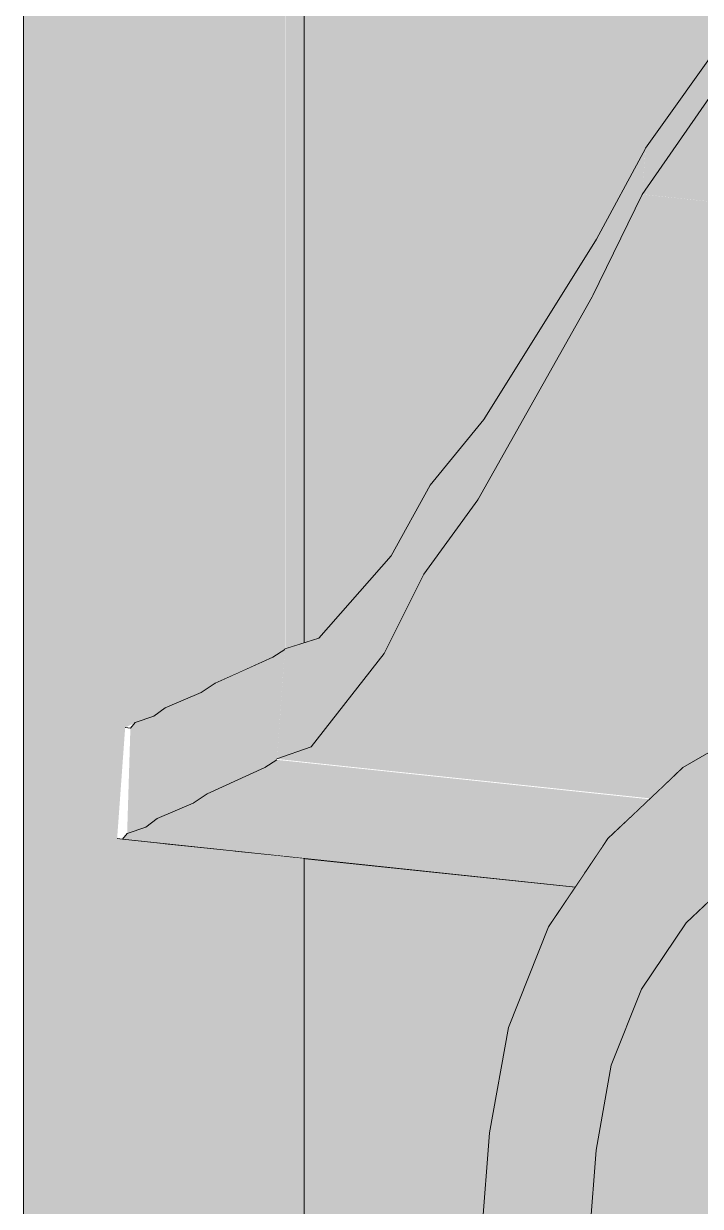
# Model space of a CAD drawing. Header units: centimetres. Extents: x -4381 to 5639, y -3920 to 4826.
# Drawn here: x 74.8069 to 74.8793, y 32.5723 to 32.6988 of the extents above; entities that cross this region are included whole.
import ezdxf
from ezdxf.xclip import XClip

# ---------------------------------------------------------------- set-up
doc = ezdxf.new("R2010")
doc.units = ezdxf.units.CM
doc.header["$MEASUREMENT"] = 0
doc.header["$XCLIPFRAME"] = 0
doc.set_wipeout_variables(frame=1)
doc.linetypes.add('Wipeout_Contour', pattern=[100, 0, -100])
for name, color, linetype in [('01- MOBILIER', 7, 'Continuous'), ('Drawing & Figure', 7, 'Continuous'), ('Structural - Bearing', 7, 'Continuous')]:
    doc.layers.add(name, color=color, linetype=linetype)
for name, color, linetype, lineweight in [('01- MOBILIER_Pen_No__101', 252, 'Continuous', 5), ('01- MOBILIER_Pen_No__18', 9, 'Continuous', 5), ('01- MOBILIER_Pen_No__2', 8, 'Continuous', 5), ('01- MOBILIER_Pen_No__7', 7, 'Continuous', 5)]:
    doc.layers.add(name, color=color, linetype=linetype, lineweight=lineweight)
for name, color, linetype, lineweight, true_color in [('01- MOBILIER_Pen_No__102', 7, 'Continuous', 5, 0xcccccc), ('01- MOBILIER_Pen_No__178', 7, 'Continuous', 5, 0xbda888), ('01- MOBILIER_Pen_No__186', 7, 'Continuous', 5, 0xe8e8e8), ('01- MOBILIER_Pen_No__62', 7, 'Continuous', 5, 0xaaaaaa), ('Structural - Bearing_Pen_No__102', 7, 'Continuous', 5, 0xcccccc)]:
    doc.layers.add(name, color=color, linetype=linetype, lineweight=lineweight, true_color=true_color)

# ---------------------------------------------------------------- blocks, each defined once
blk = doc.blocks.new('Drawing_7_7', base_point=(-363.09186, 32.20361))
at = {"color": 254, "linetype": 'Wipeout_Contour', "lineweight": 0, "ltscale": 326.750145}
blk.add_wipeout([(74.83688, 32.85611), (74.83487, 32.85611), (74.83487, 32.63193), (74.83688, 32.63255)], dxfattribs=at).dxf.layer = '01- MOBILIER'
at = {"color": 254, "linetype": 'Wipeout_Contour', "lineweight": 0, "ltscale": 326.328289}
blk.add_wipeout([(74.83487, 32.29833), (74.83688, 32.32426), (74.83688, 32.60949), (74.83487, 32.60971)], dxfattribs=at).dxf.layer = '01- MOBILIER'
at = {"layer": '01- MOBILIER_Pen_No__102', "linetype": 'Continuous', "ltscale": 10}
for points in [[(74.83688, 32.85611), (74.83487, 32.85611), (74.83487, 32.63193), (74.83688, 32.63255)], [(74.83487, 32.29833), (74.83688, 32.32426), (74.83688, 32.60949), (74.83487, 32.60971)]]:
    blk.add_hatch(color=256, dxfattribs=at).paths.add_polyline_path(points)
at = {"color": 254, "linetype": 'Wipeout_Contour', "lineweight": 0, "ltscale": 407.956771}
blk.add_wipeout([(74.82938, 32.62913), (74.83352, 32.63101), (74.83482, 32.63183), (74.83487, 32.85611), (74.82938, 32.85611)], dxfattribs=at).dxf.layer = '01- MOBILIER'
at = {"color": 254, "linetype": 'Wipeout_Contour', "lineweight": 0, "ltscale": 326.316226}
blk.add_wipeout([(74.82938, 32.2275), (74.83487, 32.29833), (74.83487, 32.60971), (74.82938, 32.61029)], dxfattribs=at).dxf.layer = '01- MOBILIER'
at = {"color": 254, "linetype": 'Wipeout_Contour', "lineweight": 0, "ltscale": 326.250096}
blk.add_wipeout([(74.83906, 32.20361), (74.86811, 32.57828), (74.86644, 32.57912), (74.83733, 32.20361)], dxfattribs=at).dxf.layer = '01- MOBILIER'
at = {"layer": '01- MOBILIER_Pen_No__102', "linetype": 'Continuous', "ltscale": 10}
blk.add_hatch(color=256, dxfattribs=at).paths.add_polyline_path([(74.83906, 32.20361), (74.86811, 32.57828), (74.86644, 32.57912), (74.83733, 32.20361)])
at = {"layer": '01- MOBILIER_Pen_No__186', "linetype": 'Continuous', "ltscale": 10}
for points in [[(74.82938, 32.62913), (74.83352, 32.63101), (74.83482, 32.63183), (74.83487, 32.85611), (74.82938, 32.85611)], [(74.82938, 32.2275), (74.83487, 32.29833), (74.83487, 32.60971), (74.82938, 32.61029)]]:
    blk.add_hatch(color=256, dxfattribs=at).paths.add_polyline_path(points)
at = {"color": 254, "linetype": 'Wipeout_Contour', "lineweight": 0, "ltscale": 489.34354}
blk.add_wipeout([(74.82938, 32.85611), (74.82188, 32.85611), (74.82188, 32.6255), (74.82587, 32.62722), (74.82737, 32.62822), (74.82938, 32.62913)], dxfattribs=at).dxf.layer = '01- MOBILIER'
at = {"color": 254, "linetype": 'Wipeout_Contour', "lineweight": 0, "ltscale": 407.238745}
blk.add_wipeout([(74.82188, 32.61108), (74.82188, 32.20361), (74.82753, 32.20361), (74.82938, 32.2275), (74.82938, 32.61029)], dxfattribs=at).dxf.layer = '01- MOBILIER'
at = {"color": 254, "linetype": 'Wipeout_Contour', "lineweight": 0, "ltscale": 326.239646}
blk.add_wipeout([(74.83733, 32.20361), (74.86644, 32.57912), (74.86241, 32.58001), (74.83324, 32.20361)], dxfattribs=at).dxf.layer = '01- MOBILIER'
at = {"layer": '01- MOBILIER_Pen_No__102', "linetype": 'Continuous', "ltscale": 10}
for points in [[(74.82938, 32.85611), (74.82188, 32.85611), (74.82188, 32.6255), (74.82587, 32.62722), (74.82737, 32.62822), (74.82938, 32.62913)], [(74.82188, 32.61108), (74.82188, 32.20361), (74.82753, 32.20361), (74.82938, 32.2275), (74.82938, 32.61029)], [(74.83733, 32.20361), (74.86644, 32.57912), (74.86241, 32.58001), (74.83324, 32.20361)]]:
    blk.add_hatch(color=256, dxfattribs=at).paths.add_polyline_path(points)
at = {"color": 254, "linetype": 'Wipeout_Contour', "lineweight": 0, "ltscale": 815.277592}
blk.add_wipeout([(74.81438, 32.20361), (74.82188, 32.20361), (74.82188, 32.61108), (74.81688, 32.61161), (74.81774, 32.62348), (74.81881, 32.62402), (74.82082, 32.62469), (74.82188, 32.6255), (74.82188, 32.85611), (74.81438, 32.85611)], dxfattribs=at).dxf.layer = '01- MOBILIER'
at = {"color": 254, "linetype": 'Wipeout_Contour', "lineweight": 0, "ltscale": 326.583116}
blk.add_wipeout([(74.86811, 32.57828), (74.86974, 32.58738), (74.86812, 32.58853), (74.86644, 32.57912)], dxfattribs=at).dxf.layer = '01- MOBILIER'
at = {"color": 254, "linetype": 'Wipeout_Contour', "lineweight": 0, "ltscale": 326.2268}
blk.add_wipeout([(74.83324, 32.20361), (74.86241, 32.58001), (74.85839, 32.58043), (74.82918, 32.20361)], dxfattribs=at).dxf.layer = '01- MOBILIER'
at = {"layer": '01- MOBILIER_Pen_No__101', "linetype": 'Continuous', "ltscale": 10}
for points in [[(74.81774, 32.62348), (74.81688, 32.61161)], [(74.81744, 32.61155), (74.8183, 32.62342)]]:
    blk.add_hatch(color=256, dxfattribs=at).paths.add_polyline_path(points)
at = {"layer": '01- MOBILIER_Pen_No__102', "linetype": 'Continuous', "ltscale": 10}
blk.add_hatch(color=256, dxfattribs=at).paths.add_polyline_path([(74.86811, 32.57828), (74.86974, 32.58738), (74.86812, 32.58853), (74.86644, 32.57912)])
at = {"layer": '01- MOBILIER_Pen_No__62', "linetype": 'Continuous', "ltscale": 10}
for points in [[(74.81438, 32.20361), (74.82188, 32.20361), (74.82188, 32.61108), (74.81688, 32.61161), (74.81774, 32.62348), (74.81881, 32.62402), (74.82082, 32.62469), (74.82188, 32.6255), (74.82188, 32.85611), (74.81438, 32.85611)], [(74.83324, 32.20361), (74.86241, 32.58001), (74.85839, 32.58043), (74.82918, 32.20361)]]:
    blk.add_hatch(color=256, dxfattribs=at).paths.add_polyline_path(points)
at = {"color": 254, "linetype": 'Wipeout_Contour', "lineweight": 0, "ltscale": 326.317444}
blk.add_wipeout([(74.81438, 32.20361), (74.81438, 32.85611), (74.80889, 32.85611), (74.80889, 32.20361)], dxfattribs=at).dxf.layer = '01- MOBILIER'
at = {"color": 254, "linetype": 'Wipeout_Contour', "lineweight": 0, "ltscale": 245.138506}
blk.add_wipeout([(74.8183, 32.62342), (74.81795, 32.61215), (74.81881, 32.62402)], dxfattribs=at).dxf.layer = '01- MOBILIER'
at = {"color": 254, "linetype": 'Wipeout_Contour', "lineweight": 0, "ltscale": 326.55231}
blk.add_wipeout([(74.86644, 32.57912), (74.86812, 32.58853), (74.86423, 32.59017), (74.86241, 32.58001)], dxfattribs=at).dxf.layer = '01- MOBILIER'
at = {"color": 254, "linetype": 'Wipeout_Contour', "lineweight": 0, "ltscale": 326.218647}
blk.add_wipeout([(74.82918, 32.20361), (74.85839, 32.58043), (74.85672, 32.58014), (74.82753, 32.20361)], dxfattribs=at).dxf.layer = '01- MOBILIER'
at = {"layer": '01- MOBILIER_Pen_No__101', "linetype": 'Continuous', "ltscale": 10}
for points in [[(74.8183, 32.62342), (74.81744, 32.61155)], [(74.8183, 32.62342), (74.81795, 32.61215), (74.81881, 32.62402)]]:
    blk.add_hatch(color=256, dxfattribs=at).paths.add_polyline_path(points)
at = {"layer": '01- MOBILIER_Pen_No__102', "linetype": 'Continuous', "ltscale": 10}
blk.add_hatch(color=256, dxfattribs=at).paths.add_polyline_path([(74.86644, 32.57912), (74.86812, 32.58853), (74.86423, 32.59017), (74.86241, 32.58001)])
at = {"layer": '01- MOBILIER_Pen_No__2', "linetype": 'Continuous', "ltscale": 10}
for points in [[(74.81438, 32.20361), (74.81438, 32.85611), (74.80889, 32.85611), (74.80889, 32.20361)], [(74.82918, 32.20361), (74.85839, 32.58043), (74.85672, 32.58014), (74.82753, 32.20361)]]:
    blk.add_hatch(color=256, dxfattribs=at).paths.add_polyline_path(points)
at = {"color": 254, "linetype": 'Wipeout_Contour', "lineweight": 0, "ltscale": 326.303704}
blk.add_wipeout([(74.80889, 32.20361), (74.80889, 32.85611), (74.80688, 32.85611), (74.80688, 32.20361)], dxfattribs=at).dxf.layer = '01- MOBILIER'
at = {"color": 254, "linetype": 'Wipeout_Contour', "lineweight": 0, "ltscale": 244.980467}
blk.add_wipeout([(74.81881, 32.62402), (74.81996, 32.61283), (74.82082, 32.62469)], dxfattribs=at).dxf.layer = '01- MOBILIER'
at = {"color": 254, "linetype": 'Wipeout_Contour', "lineweight": 0, "ltscale": 326.588997}
blk.add_wipeout([(74.86974, 32.58738), (74.87298, 32.5955), (74.87153, 32.59704), (74.86812, 32.58853)], dxfattribs=at).dxf.layer = '01- MOBILIER'
at = {"color": 254, "linetype": 'Wipeout_Contour', "lineweight": 0, "ltscale": 326.541279}
blk.add_wipeout([(74.86241, 32.58001), (74.86423, 32.59017), (74.86034, 32.59136), (74.85839, 32.58043)], dxfattribs=at).dxf.layer = '01- MOBILIER'
at = {"layer": '01- MOBILIER_Pen_No__101', "linetype": 'Continuous', "ltscale": 10}
for points in [[(74.80889, 32.20361), (74.80889, 32.85611), (74.80688, 32.85611), (74.80688, 32.20361)], [(74.81881, 32.62402), (74.81996, 32.61283), (74.82082, 32.62469)]]:
    blk.add_hatch(color=256, dxfattribs=at).paths.add_polyline_path(points)
at = {"layer": '01- MOBILIER_Pen_No__18', "linetype": 'Continuous', "ltscale": 10}
for points in [[(74.86974, 32.58738), (74.87298, 32.5955), (74.87153, 32.59704), (74.86812, 32.58853)], [(74.86241, 32.58001), (74.86423, 32.59017), (74.86034, 32.59136), (74.85839, 32.58043)]]:
    blk.add_hatch(color=256, dxfattribs=at).paths.add_polyline_path(points)
at = {"color": 254, "linetype": 'Wipeout_Contour', "lineweight": 0, "ltscale": 245.234617}
blk.add_wipeout([(74.82082, 32.62469), (74.82117, 32.61375), (74.82203, 32.6256)], dxfattribs=at).dxf.layer = '01- MOBILIER'
at = {"color": 254, "linetype": 'Wipeout_Contour', "lineweight": 0, "ltscale": 244.750443}
blk.add_wipeout([(74.81881, 32.62402), (74.81795, 32.61215), (74.81996, 32.61283)], dxfattribs=at).dxf.layer = '01- MOBILIER'
at = {"color": 254, "linetype": 'Wipeout_Contour', "lineweight": 0, "ltscale": 326.544997}
blk.add_wipeout([(74.86812, 32.58853), (74.87153, 32.59704), (74.86801, 32.59963), (74.86423, 32.59017)], dxfattribs=at).dxf.layer = '01- MOBILIER'
at = {"color": 254, "linetype": 'Wipeout_Contour', "lineweight": 0, "ltscale": 326.576625}
blk.add_wipeout([(74.85839, 32.58043), (74.86034, 32.59136), (74.85873, 32.59138), (74.85672, 32.58014)], dxfattribs=at).dxf.layer = '01- MOBILIER'
at = {"layer": '01- MOBILIER_Pen_No__101', "linetype": 'Continuous', "ltscale": 10}
for points in [[(74.82082, 32.62469), (74.82117, 32.61375), (74.82203, 32.6256)], [(74.81881, 32.62402), (74.81795, 32.61215), (74.81996, 32.61283)]]:
    blk.add_hatch(color=256, dxfattribs=at).paths.add_polyline_path(points)
at = {"layer": '01- MOBILIER_Pen_No__102', "linetype": 'Continuous', "ltscale": 10}
blk.add_hatch(color=256, dxfattribs=at).paths.add_polyline_path([(74.86812, 32.58853), (74.87153, 32.59704), (74.86801, 32.59963), (74.86423, 32.59017)])
at = {"layer": '01- MOBILIER_Pen_No__2', "linetype": 'Continuous', "ltscale": 10}
blk.add_hatch(color=256, dxfattribs=at).paths.add_polyline_path([(74.85839, 32.58043), (74.86034, 32.59136), (74.85873, 32.59138), (74.85672, 32.58014)])
at = {"layer": '01- MOBILIER_Pen_No__7', "linetype": 'Continuous', "ltscale": 10}
for p, q in [((74.81774, 32.62348), (74.8183, 32.62342)), ((74.8183, 32.62342), (74.81881, 32.62402))]:
    blk.add_line(p, q, dxfattribs=at)
at = {"color": 254, "linetype": 'Wipeout_Contour', "lineweight": 0, "ltscale": 244.774257}
blk.add_wipeout([(74.82203, 32.6256), (74.82502, 32.61539), (74.82587, 32.62722)], dxfattribs=at).dxf.layer = '01- MOBILIER'
at = {"color": 254, "linetype": 'Wipeout_Contour', "lineweight": 0, "ltscale": 244.508311}
blk.add_wipeout([(74.82082, 32.62469), (74.81996, 32.61283), (74.82117, 32.61375)], dxfattribs=at).dxf.layer = '01- MOBILIER'
at = {"color": 254, "linetype": 'Wipeout_Contour', "lineweight": 0, "ltscale": 326.613103}
blk.add_wipeout([(74.87298, 32.5955), (74.87775, 32.6026), (74.87652, 32.60448), (74.87153, 32.59704)], dxfattribs=at).dxf.layer = '01- MOBILIER'
at = {"color": 254, "linetype": 'Wipeout_Contour', "lineweight": 0, "ltscale": 326.538795}
blk.add_wipeout([(74.86423, 32.59017), (74.86801, 32.59963), (74.8645, 32.60175), (74.86034, 32.59136)], dxfattribs=at).dxf.layer = '01- MOBILIER'
at = {"layer": '01- MOBILIER_Pen_No__101', "linetype": 'Continuous', "ltscale": 10}
for points in [[(74.82203, 32.6256), (74.82502, 32.61539), (74.82587, 32.62722)], [(74.82082, 32.62469), (74.81996, 32.61283), (74.82117, 32.61375)]]:
    blk.add_hatch(color=256, dxfattribs=at).paths.add_polyline_path(points)
at = {"layer": '01- MOBILIER_Pen_No__18', "linetype": 'Continuous', "ltscale": 10}
blk.add_hatch(color=256, dxfattribs=at).paths.add_polyline_path([(74.86423, 32.59017), (74.86801, 32.59963), (74.8645, 32.60175), (74.86034, 32.59136)])
at = {"layer": '01- MOBILIER_Pen_No__62', "linetype": 'Continuous', "ltscale": 10}
blk.add_hatch(color=256, dxfattribs=at).paths.add_polyline_path([(74.87298, 32.5955), (74.87775, 32.6026), (74.87652, 32.60448), (74.87153, 32.59704)])
at = {"color": 254, "linetype": 'Wipeout_Contour', "lineweight": 0, "ltscale": 245.124558}
blk.add_wipeout([(74.82587, 32.62722), (74.82651, 32.61639), (74.82737, 32.62822)], dxfattribs=at).dxf.layer = '01- MOBILIER'
at = {"color": 254, "linetype": 'Wipeout_Contour', "lineweight": 0, "ltscale": 244.983442}
blk.add_wipeout([(74.82203, 32.6256), (74.82117, 32.61375), (74.82502, 32.61539)], dxfattribs=at).dxf.layer = '01- MOBILIER'
at = {"color": 254, "linetype": 'Wipeout_Contour', "lineweight": 0, "ltscale": 326.565796}
blk.add_wipeout([(74.87153, 32.59704), (74.87652, 32.60448), (74.87356, 32.6079), (74.86801, 32.59963)], dxfattribs=at).dxf.layer = '01- MOBILIER'
at = {"color": 254, "linetype": 'Wipeout_Contour', "lineweight": 0, "ltscale": 326.571656}
blk.add_wipeout([(74.86034, 32.59136), (74.8645, 32.60175), (74.86304, 32.60217), (74.85873, 32.59138)], dxfattribs=at).dxf.layer = '01- MOBILIER'
at = {"layer": '01- MOBILIER_Pen_No__101', "linetype": 'Continuous', "ltscale": 10}
for points in [[(74.82587, 32.62722), (74.82651, 32.61639), (74.82737, 32.62822)], [(74.82203, 32.6256), (74.82117, 32.61375), (74.82502, 32.61539)]]:
    blk.add_hatch(color=256, dxfattribs=at).paths.add_polyline_path(points)
at = {"layer": '01- MOBILIER_Pen_No__102', "linetype": 'Continuous', "ltscale": 10}
blk.add_hatch(color=256, dxfattribs=at).paths.add_polyline_path([(74.87153, 32.59704), (74.87652, 32.60448), (74.87356, 32.6079), (74.86801, 32.59963)])
at = {"layer": '01- MOBILIER_Pen_No__2', "linetype": 'Continuous', "ltscale": 10}
blk.add_hatch(color=256, dxfattribs=at).paths.add_polyline_path([(74.86034, 32.59136), (74.8645, 32.60175), (74.86304, 32.60217), (74.85873, 32.59138)])
at = {"layer": '01- MOBILIER_Pen_No__7', "linetype": 'Continuous', "ltscale": 10}
for p, q in [((74.81881, 32.62402), (74.82082, 32.62469)), ((74.82082, 32.62469), (74.82203, 32.6256))]:
    blk.add_line(p, q, dxfattribs=at)
at = {"color": 254, "linetype": 'Wipeout_Contour', "lineweight": 0, "ltscale": 244.680564}
blk.add_wipeout([(74.82737, 32.62822), (74.83267, 32.61921), (74.83352, 32.63101)], dxfattribs=at).dxf.layer = '01- MOBILIER'
at = {"color": 254, "linetype": 'Wipeout_Contour', "lineweight": 0, "ltscale": 244.652459}
blk.add_wipeout([(74.82587, 32.62722), (74.82502, 32.61539), (74.82651, 32.61639)], dxfattribs=at).dxf.layer = '01- MOBILIER'
at = {"color": 254, "linetype": 'Wipeout_Contour', "lineweight": 0, "ltscale": 326.563535}
blk.add_wipeout([(74.86801, 32.59963), (74.87356, 32.6079), (74.8706, 32.61084), (74.8645, 32.60175)], dxfattribs=at).dxf.layer = '01- MOBILIER'
at = {"color": 254, "linetype": 'Wipeout_Contour', "lineweight": 0, "ltscale": 326.641968}
blk.add_wipeout([(74.87775, 32.6026), (74.8838, 32.60833), (74.88286, 32.61049), (74.87652, 32.60448)], dxfattribs=at).dxf.layer = '01- MOBILIER'
at = {"layer": '01- MOBILIER_Pen_No__101', "linetype": 'Continuous', "ltscale": 10}
for points in [[(74.82737, 32.62822), (74.83267, 32.61921), (74.83352, 32.63101)], [(74.82587, 32.62722), (74.82502, 32.61539), (74.82651, 32.61639)], [(74.87775, 32.6026), (74.8838, 32.60833), (74.88286, 32.61049), (74.87652, 32.60448)]]:
    blk.add_hatch(color=256, dxfattribs=at).paths.add_polyline_path(points)
at = {"layer": '01- MOBILIER_Pen_No__18', "linetype": 'Continuous', "ltscale": 10}
blk.add_hatch(color=256, dxfattribs=at).paths.add_polyline_path([(74.86801, 32.59963), (74.87356, 32.6079), (74.8706, 32.61084), (74.8645, 32.60175)])
at = {"layer": '01- MOBILIER_Pen_No__7', "linetype": 'Continuous', "ltscale": 10}
blk.add_line((74.82203, 32.6256), (74.82587, 32.62722), dxfattribs=at)
at = {"color": 254, "linetype": 'Wipeout_Contour', "lineweight": 0, "ltscale": 245.23254}
blk.add_wipeout([(74.83352, 32.63101), (74.83397, 32.62003), (74.83482, 32.63183)], dxfattribs=at).dxf.layer = '01- MOBILIER'
at = {"color": 254, "linetype": 'Wipeout_Contour', "lineweight": 0, "ltscale": 245.120301}
blk.add_wipeout([(74.82737, 32.62822), (74.82651, 32.61639), (74.83267, 32.61921)], dxfattribs=at).dxf.layer = '01- MOBILIER'
at = {"color": 254, "linetype": 'Wipeout_Contour', "lineweight": 0, "ltscale": 326.593194}
blk.add_wipeout([(74.87652, 32.60448), (74.88286, 32.61049), (74.8806, 32.61456), (74.87356, 32.6079)], dxfattribs=at).dxf.layer = '01- MOBILIER'
at = {"color": 254, "linetype": 'Wipeout_Contour', "lineweight": 0, "ltscale": 326.604209}
blk.add_wipeout([(74.8645, 32.60175), (74.8706, 32.61084), (74.86937, 32.6116), (74.86304, 32.60217)], dxfattribs=at).dxf.layer = '01- MOBILIER'
at = {"layer": '01- MOBILIER_Pen_No__101', "linetype": 'Continuous', "ltscale": 10}
for points in [[(74.83352, 32.63101), (74.83397, 32.62003), (74.83482, 32.63183)], [(74.82737, 32.62822), (74.82651, 32.61639), (74.83267, 32.61921)], [(74.8645, 32.60175), (74.8706, 32.61084), (74.86937, 32.6116), (74.86304, 32.60217)]]:
    blk.add_hatch(color=256, dxfattribs=at).paths.add_polyline_path(points)
at = {"layer": '01- MOBILIER_Pen_No__18', "linetype": 'Continuous', "ltscale": 10}
blk.add_hatch(color=256, dxfattribs=at).paths.add_polyline_path([(74.87652, 32.60448), (74.88286, 32.61049), (74.8806, 32.61456), (74.87356, 32.6079)])
at = {"layer": '01- MOBILIER_Pen_No__7', "linetype": 'Continuous', "ltscale": 10}
blk.add_line((74.82587, 32.62722), (74.82737, 32.62822), dxfattribs=at)
at = {"color": 254, "linetype": 'Wipeout_Contour', "lineweight": 0, "ltscale": 244.840914}
blk.add_wipeout([(74.83483, 32.63192), (74.83762, 32.62142), (74.83846, 32.63304)], dxfattribs=at).dxf.layer = '01- MOBILIER'
at = {"color": 254, "linetype": 'Wipeout_Contour', "lineweight": 0, "ltscale": 244.595384}
blk.add_wipeout([(74.83352, 32.63101), (74.83267, 32.61921), (74.83397, 32.62003)], dxfattribs=at).dxf.layer = '01- MOBILIER'
at = {"color": 254, "linetype": 'Wipeout_Contour', "lineweight": 0, "ltscale": 326.595089}
blk.add_wipeout([(74.87356, 32.6079), (74.8806, 32.61456), (74.87834, 32.61818), (74.8706, 32.61084)], dxfattribs=at).dxf.layer = '01- MOBILIER'
at = {"color": 254, "linetype": 'Wipeout_Contour', "lineweight": 0, "ltscale": 408.758012}
blk.add_wipeout([(74.81744, 32.61155), (74.8659, 32.60642), (74.86687, 32.60787), (74.81996, 32.61283), (74.81795, 32.61215)], dxfattribs=at).dxf.layer = '01- MOBILIER'
at = {"layer": '01- MOBILIER_Pen_No__101', "linetype": 'Continuous', "ltscale": 10}
blk.add_hatch(color=256, dxfattribs=at).paths.add_polyline_path([(74.83352, 32.63101), (74.83267, 32.61921), (74.83397, 32.62003)])
at = {"layer": '01- MOBILIER_Pen_No__102', "linetype": 'Continuous', "ltscale": 10}
blk.add_hatch(color=256, dxfattribs=at).paths.add_polyline_path([(74.87356, 32.6079), (74.8806, 32.61456), (74.87834, 32.61818), (74.8706, 32.61084)])
at = {"layer": '01- MOBILIER_Pen_No__178', "linetype": 'Continuous', "ltscale": 10}
blk.add_hatch(color=256, dxfattribs=at).paths.add_polyline_path([(74.81744, 32.61155), (74.8659, 32.60642), (74.86687, 32.60787), (74.81996, 32.61283), (74.81795, 32.61215)])
at = {"layer": '01- MOBILIER_Pen_No__2', "linetype": 'Continuous', "ltscale": 10}
blk.add_hatch(color=256, dxfattribs=at).paths.add_polyline_path([(74.83483, 32.63192), (74.83762, 32.62142), (74.83846, 32.63304)])
at = {"layer": '01- MOBILIER_Pen_No__7', "linetype": 'Continuous', "ltscale": 10}
for p, q in [((74.81744, 32.61155), (74.81795, 32.61215)), ((74.81688, 32.61161), (74.81744, 32.61155))]:
    blk.add_line(p, q, dxfattribs=at)
at = {"color": 254, "linetype": 'Wipeout_Contour', "lineweight": 0, "ltscale": 244.446516}
blk.add_wipeout([(74.83846, 32.63304), (74.84543, 32.6314), (74.84619, 32.64186)], dxfattribs=at).dxf.layer = '01- MOBILIER'
at = {"color": 254, "linetype": 'Wipeout_Contour', "lineweight": 0, "ltscale": 326.641918}
blk.add_wipeout([(74.8706, 32.61084), (74.87834, 32.61818), (74.8774, 32.6192), (74.86937, 32.6116)], dxfattribs=at).dxf.layer = '01- MOBILIER'
at = {"layer": '01- MOBILIER_Pen_No__2', "linetype": 'Continuous', "ltscale": 10}
blk.add_hatch(color=256, dxfattribs=at).paths.add_polyline_path([(74.83846, 32.63304), (74.84543, 32.6314), (74.84619, 32.64186)])
at = {"layer": '01- MOBILIER_Pen_No__62', "linetype": 'Continuous', "ltscale": 10}
blk.add_hatch(color=256, dxfattribs=at).paths.add_polyline_path([(74.8706, 32.61084), (74.87834, 32.61818), (74.8774, 32.6192), (74.86937, 32.6116)])
at = {"color": 254, "linetype": 'Wipeout_Contour', "lineweight": 0, "ltscale": 244.553449}
blk.add_wipeout([(74.84619, 32.64186), (74.84967, 32.63989), (74.85035, 32.6494)], dxfattribs=at).dxf.layer = '01- MOBILIER'
at = {"color": 254, "linetype": 'Wipeout_Contour', "lineweight": 0, "ltscale": 326.630759}
blk.add_wipeout([(74.8806, 32.61456), (74.88878, 32.6193), (74.88733, 32.62338), (74.87834, 32.61818)], dxfattribs=at).dxf.layer = '01- MOBILIER'
at = {"color": 254, "linetype": 'Wipeout_Contour', "lineweight": 0, "ltscale": 408.694439}
blk.add_wipeout([(74.81996, 32.61283), (74.86687, 32.60787), (74.8688, 32.61075), (74.82502, 32.61539), (74.82117, 32.61375)], dxfattribs=at).dxf.layer = '01- MOBILIER'
at = {"layer": '01- MOBILIER_Pen_No__102', "linetype": 'Continuous', "ltscale": 10}
blk.add_hatch(color=256, dxfattribs=at).paths.add_polyline_path([(74.8806, 32.61456), (74.88878, 32.6193), (74.88733, 32.62338), (74.87834, 32.61818)])
at = {"layer": '01- MOBILIER_Pen_No__178', "linetype": 'Continuous', "ltscale": 10}
blk.add_hatch(color=256, dxfattribs=at).paths.add_polyline_path([(74.81996, 32.61283), (74.86687, 32.60787), (74.8688, 32.61075), (74.82502, 32.61539), (74.82117, 32.61375)])
at = {"layer": '01- MOBILIER_Pen_No__2', "linetype": 'Continuous', "ltscale": 10}
blk.add_hatch(color=256, dxfattribs=at).paths.add_polyline_path([(74.84619, 32.64186), (74.84967, 32.63989), (74.85035, 32.6494)])
at = {"layer": '01- MOBILIER_Pen_No__7', "linetype": 'Continuous', "ltscale": 10}
for p, q in [((74.81996, 32.61283), (74.82117, 32.61375)), ((74.81795, 32.61215), (74.81996, 32.61283))]:
    blk.add_line(p, q, dxfattribs=at)
at = {"color": 254, "linetype": 'Wipeout_Contour', "lineweight": 0, "ltscale": 244.513929}
blk.add_wipeout([(74.85035, 32.6494), (74.85547, 32.64785), (74.85609, 32.65645)], dxfattribs=at).dxf.layer = '01- MOBILIER'
at = {"color": 254, "linetype": 'Wipeout_Contour', "lineweight": 0, "ltscale": 326.682368}
blk.add_wipeout([(74.87834, 32.61818), (74.88733, 32.62338), (74.88673, 32.6246), (74.8774, 32.6192)], dxfattribs=at).dxf.layer = '01- MOBILIER'
at = {"color": 254, "linetype": 'Wipeout_Contour', "lineweight": 0, "ltscale": 489.7758}
blk.add_wipeout([(74.82651, 32.61639), (74.82502, 32.61539), (74.8688, 32.61075), (74.86937, 32.6116), (74.87291, 32.61495), (74.83267, 32.61921)], dxfattribs=at).dxf.layer = '01- MOBILIER'
at = {"layer": '01- MOBILIER_Pen_No__102', "linetype": 'Continuous', "ltscale": 10}
blk.add_hatch(color=256, dxfattribs=at).paths.add_polyline_path([(74.87834, 32.61818), (74.88733, 32.62338), (74.88673, 32.6246), (74.8774, 32.6192)])
at = {"layer": '01- MOBILIER_Pen_No__178', "linetype": 'Continuous', "ltscale": 10}
blk.add_hatch(color=256, dxfattribs=at).paths.add_polyline_path([(74.82651, 32.61639), (74.82502, 32.61539), (74.8688, 32.61075), (74.86937, 32.6116), (74.87291, 32.61495), (74.83267, 32.61921)])
at = {"layer": '01- MOBILIER_Pen_No__2', "linetype": 'Continuous', "ltscale": 10}
blk.add_hatch(color=256, dxfattribs=at).paths.add_polyline_path([(74.85035, 32.6494), (74.85547, 32.64785), (74.85609, 32.65645)])
at = {"layer": '01- MOBILIER_Pen_No__7', "linetype": 'Continuous', "ltscale": 10}
for p, q in [((74.82502, 32.61539), (74.82651, 32.61639)), ((74.82117, 32.61375), (74.82502, 32.61539))]:
    blk.add_line(p, q, dxfattribs=at)
at = {"color": 254, "linetype": 'Wipeout_Contour', "lineweight": 0, "ltscale": 244.696432}
blk.add_wipeout([(74.85609, 32.65645), (74.8677, 32.66957), (74.86815, 32.67572)], dxfattribs=at).dxf.layer = '01- MOBILIER'
at = {"color": 254, "linetype": 'Wipeout_Contour', "lineweight": 0, "ltscale": 326.600542}
blk.add_wipeout([(74.83397, 32.62003), (74.83267, 32.61921), (74.87291, 32.61495), (74.87382, 32.61581)], dxfattribs=at).dxf.layer = '01- MOBILIER'
at = {"layer": '01- MOBILIER_Pen_No__178', "linetype": 'Continuous', "ltscale": 10}
blk.add_hatch(color=256, dxfattribs=at).paths.add_polyline_path([(74.83397, 32.62003), (74.83267, 32.61921), (74.87291, 32.61495), (74.87382, 32.61581)])
at = {"layer": '01- MOBILIER_Pen_No__2', "linetype": 'Continuous', "ltscale": 10}
blk.add_hatch(color=256, dxfattribs=at).paths.add_polyline_path([(74.85609, 32.65645), (74.8677, 32.66957), (74.86815, 32.67572)])
at = {"layer": '01- MOBILIER_Pen_No__7', "linetype": 'Continuous', "ltscale": 10}
blk.add_line((74.82651, 32.61639), (74.83267, 32.61921), dxfattribs=at)
at = {"color": 254, "linetype": 'Wipeout_Contour', "lineweight": 0, "ltscale": 244.686037}
blk.add_wipeout([(74.86815, 32.67572), (74.87305, 32.68052), (74.8734, 32.68545)], dxfattribs=at).dxf.layer = '01- MOBILIER'
at = {"color": 254, "linetype": 'Wipeout_Contour', "lineweight": 0, "ltscale": 245.00425}
blk.add_wipeout([(74.83483, 32.63192), (74.83398, 32.62012), (74.83762, 32.62142)], dxfattribs=at).dxf.layer = '01- MOBILIER'
at = {"layer": '01- MOBILIER_Pen_No__2', "linetype": 'Continuous', "ltscale": 10}
for points in [[(74.86815, 32.67572), (74.87305, 32.68052), (74.8734, 32.68545)], [(74.83483, 32.63192), (74.83398, 32.62012), (74.83762, 32.62142)]]:
    blk.add_hatch(color=256, dxfattribs=at).paths.add_polyline_path(points)
at = {"layer": '01- MOBILIER_Pen_No__7', "linetype": 'Continuous', "ltscale": 10}
for p, q in [((74.82737, 32.62822), (74.83352, 32.63101)), ((74.83352, 32.63101), (74.83482, 32.63183))]:
    blk.add_line(p, q, dxfattribs=at)
at = {"color": 254, "linetype": 'Wipeout_Contour', "lineweight": 0, "ltscale": 244.75938}
blk.add_wipeout([(74.87341, 32.68546), (74.88255, 32.69424), (74.88288, 32.69879)], dxfattribs=at).dxf.layer = '01- MOBILIER'
at = {"color": 254, "linetype": 'Wipeout_Contour', "lineweight": 0, "ltscale": 245.43994}
blk.add_wipeout([(74.83846, 32.63304), (74.83762, 32.62142), (74.84543, 32.6314)], dxfattribs=at).dxf.layer = '01- MOBILIER'
at = {"layer": '01- MOBILIER_Pen_No__2', "linetype": 'Continuous', "ltscale": 10}
for points in [[(74.87341, 32.68546), (74.88255, 32.69424), (74.88288, 32.69879)], [(74.83846, 32.63304), (74.83762, 32.62142), (74.84543, 32.6314)]]:
    blk.add_hatch(color=256, dxfattribs=at).paths.add_polyline_path(points)
at = {"color": 254, "linetype": 'Wipeout_Contour', "lineweight": 0, "ltscale": 245.384188}
blk.add_wipeout([(74.84619, 32.64186), (74.84543, 32.6314), (74.84967, 32.63989)], dxfattribs=at).dxf.layer = '01- MOBILIER'
at = {"color": 254, "linetype": 'Wipeout_Contour', "lineweight": 0, "ltscale": 326.585379}
blk.add_wipeout([(74.83398, 32.62012), (74.87391, 32.6159), (74.87551, 32.61741), (74.83762, 32.62142)], dxfattribs=at).dxf.layer = '01- MOBILIER'
at = {"layer": '01- MOBILIER_Pen_No__178', "linetype": 'Continuous', "ltscale": 10}
blk.add_hatch(color=256, dxfattribs=at).paths.add_polyline_path([(74.83398, 32.62012), (74.87391, 32.6159), (74.87551, 32.61741), (74.83762, 32.62142)])
at = {"layer": '01- MOBILIER_Pen_No__2', "linetype": 'Continuous', "ltscale": 10}
blk.add_hatch(color=256, dxfattribs=at).paths.add_polyline_path([(74.84619, 32.64186), (74.84543, 32.6314), (74.84967, 32.63989)])
at = {"layer": '01- MOBILIER_Pen_No__7', "linetype": 'Continuous', "ltscale": 10}
blk.add_line((74.83267, 32.61921), (74.83397, 32.62003), dxfattribs=at)
at = {"color": 254, "linetype": 'Wipeout_Contour', "lineweight": 0, "ltscale": 245.47232}
blk.add_wipeout([(74.85035, 32.6494), (74.84967, 32.63989), (74.85547, 32.64785)], dxfattribs=at).dxf.layer = '01- MOBILIER'
at = {"color": 254, "linetype": 'Wipeout_Contour', "lineweight": 0, "ltscale": 489.44213}
blk.add_wipeout([(74.83762, 32.62142), (74.87551, 32.61741), (74.8774, 32.6192), (74.88673, 32.6246), (74.8929, 32.62638), (74.84543, 32.6314)], dxfattribs=at).dxf.layer = '01- MOBILIER'
at = {"layer": '01- MOBILIER_Pen_No__101', "linetype": 'Continuous', "ltscale": 10}
blk.add_hatch(color=256, dxfattribs=at).paths.add_polyline_path([(74.83762, 32.62142), (74.87551, 32.61741), (74.8774, 32.6192), (74.88673, 32.6246), (74.8929, 32.62638), (74.84543, 32.6314)])
at = {"layer": '01- MOBILIER_Pen_No__2', "linetype": 'Continuous', "ltscale": 10}
blk.add_hatch(color=256, dxfattribs=at).paths.add_polyline_path([(74.85035, 32.6494), (74.84967, 32.63989), (74.85547, 32.64785)])
at = {"layer": '01- MOBILIER_Pen_No__7', "linetype": 'Continuous', "ltscale": 10}
blk.add_line((74.83398, 32.62012), (74.83762, 32.62142), dxfattribs=at)
at = {"color": 254, "linetype": 'Wipeout_Contour', "lineweight": 0, "ltscale": 245.395629}
blk.add_wipeout([(74.85609, 32.65645), (74.85547, 32.64785), (74.8677, 32.66957)], dxfattribs=at).dxf.layer = '01- MOBILIER'
at = {"layer": '01- MOBILIER_Pen_No__2', "linetype": 'Continuous', "ltscale": 10}
blk.add_hatch(color=256, dxfattribs=at).paths.add_polyline_path([(74.85609, 32.65645), (74.85547, 32.64785), (74.8677, 32.66957)])
at = {"color": 254, "linetype": 'Wipeout_Contour', "lineweight": 0, "ltscale": 245.479795}
blk.add_wipeout([(74.86815, 32.67572), (74.8677, 32.66957), (74.87305, 32.68052)], dxfattribs=at).dxf.layer = '01- MOBILIER'
at = {"color": 254, "linetype": 'Wipeout_Contour', "lineweight": 0, "ltscale": 817.873752}
blk.add_wipeout([(74.84543, 32.6314), (74.8929, 32.62638), (74.89684, 32.62751), (74.90704, 32.62744), (75.13253, 32.60532), (75.13423, 32.60499), (75.13537, 32.61263), (75.13705, 32.61804), (74.85547, 32.64785), (74.84967, 32.63989)], dxfattribs=at).dxf.layer = '01- MOBILIER'
at = {"layer": '01- MOBILIER_Pen_No__2', "linetype": 'Continuous', "ltscale": 10}
for points in [[(74.86815, 32.67572), (74.8677, 32.66957), (74.87305, 32.68052)], [(74.8677, 32.66957), (74.85547, 32.64785), (75.13705, 32.61804), (75.13933, 32.62709), (75.13219, 32.64157)], [(74.84543, 32.6314), (74.8929, 32.62638), (74.89684, 32.62751), (74.90704, 32.62744), (75.13253, 32.60532), (75.13423, 32.60499), (75.13537, 32.61263), (75.13705, 32.61804), (74.85547, 32.64785), (74.84967, 32.63989)]]:
    blk.add_hatch(color=256, dxfattribs=at).paths.add_polyline_path(points)
at = {"layer": '01- MOBILIER_Pen_No__7', "linetype": 'Continuous', "ltscale": 10}
for p, q in [((74.83762, 32.62142), (74.84543, 32.6314)), ((74.8774, 32.6192), (74.88673, 32.6246)), ((74.86937, 32.6116), (74.8774, 32.6192))]:
    blk.add_line(p, q, dxfattribs=at)
at = {"color": 254, "linetype": 'Wipeout_Contour', "lineweight": 0, "ltscale": 327.223394}
blk.add_wipeout([(74.8677, 32.66957), (75.13219, 32.64157), (75.1272, 32.65362), (74.87305, 32.68052)], dxfattribs=at).dxf.layer = '01- MOBILIER'
at = {"color": 254, "linetype": 'Wipeout_Contour', "lineweight": 0, "ltscale": 490.166384}
blk.add_wipeout([(74.83688, 32.60949), (74.83688, 32.32426), (74.85672, 32.58014), (74.85873, 32.59138), (74.86304, 32.60217), (74.8659, 32.60642)], dxfattribs=at).dxf.layer = 'Structural - Bearing'
at = {"layer": '01- MOBILIER_Pen_No__178', "linetype": 'Continuous', "ltscale": 10}
blk.add_hatch(color=256, dxfattribs=at).paths.add_polyline_path([(74.8677, 32.66957), (75.13219, 32.64157), (75.1272, 32.65362), (74.87305, 32.68052)])
at = {"layer": 'Structural - Bearing_Pen_No__102', "linetype": 'Continuous', "ltscale": 10}
blk.add_hatch(color=256, dxfattribs=at).paths.add_polyline_path([(74.83688, 32.60949), (74.83688, 32.32426), (74.85672, 32.58014), (74.85873, 32.59138), (74.86304, 32.60217), (74.8659, 32.60642)])
at = {"layer": '01- MOBILIER_Pen_No__7', "linetype": 'Continuous', "ltscale": 10}
for p, q in [((74.81744, 32.61155), (74.8659, 32.60642)), ((74.83688, 32.32426), (74.83688, 32.60949))]:
    blk.add_line(p, q, dxfattribs=at)
at = {"color": 254, "linetype": 'Wipeout_Contour', "lineweight": 0, "ltscale": 245.473394}
blk.add_wipeout([(74.87341, 32.68546), (74.87305, 32.68053), (74.88255, 32.69424)], dxfattribs=at).dxf.layer = '01- MOBILIER'
at = {"color": 254, "linetype": 'Wipeout_Contour', "lineweight": 0, "ltscale": 655.367163}
blk.add_wipeout([(74.86811, 32.57828), (74.83906, 32.20361), (75.11688, 32.20361), (75.11688, 32.57985), (74.88019, 32.60491), (74.87775, 32.6026), (74.87298, 32.5955), (74.86974, 32.58738)], dxfattribs=at).dxf.layer = 'Structural - Bearing'
at = {"layer": '01- MOBILIER_Pen_No__2', "linetype": 'Continuous', "ltscale": 10}
blk.add_hatch(color=256, dxfattribs=at).paths.add_polyline_path([(74.87341, 32.68546), (74.87305, 32.68053), (74.88255, 32.69424)])
at = {"layer": 'Structural - Bearing_Pen_No__102', "linetype": 'Continuous', "ltscale": 10}
blk.add_hatch(color=256, dxfattribs=at).paths.add_polyline_path([(74.86811, 32.57828), (74.83906, 32.20361), (75.11688, 32.20361), (75.11688, 32.57985), (74.88019, 32.60491), (74.87775, 32.6026), (74.87298, 32.5955), (74.86974, 32.58738)])
at = {"layer": '01- MOBILIER_Pen_No__7', "linetype": 'Continuous', "ltscale": 10}
for p, q in [((74.86304, 32.60217), (74.86937, 32.6116)), ((74.87775, 32.6026), (74.8838, 32.60833)), ((74.85873, 32.59138), (74.86304, 32.60217)), ((74.87298, 32.5955), (74.87775, 32.6026)), ((74.86974, 32.58738), (74.87298, 32.5955)), ((74.85672, 32.58014), (74.85873, 32.59138)), ((74.86811, 32.57828), (74.86974, 32.58738)), ((74.82753, 32.20361), (74.85672, 32.58014)), ((74.83906, 32.20361), (74.86811, 32.57828))]:
    blk.add_line(p, q, dxfattribs=at)
at = {"color": 254, "linetype": 'Wipeout_Contour', "lineweight": 0, "ltscale": 327.243096}
blk.add_wipeout([(74.87305, 32.68053), (75.1272, 32.65363), (75.12073, 32.66903), (74.88255, 32.69424)], dxfattribs=at).dxf.layer = '01- MOBILIER'
at = {"layer": '01- MOBILIER_Pen_No__178', "linetype": 'Continuous', "ltscale": 10}
blk.add_hatch(color=256, dxfattribs=at).paths.add_polyline_path([(74.87305, 32.68053), (75.1272, 32.65363), (75.12073, 32.66903), (74.88255, 32.69424)])
at = {"color": 254, "linetype": 'Wipeout_Contour', "lineweight": 0, "ltscale": 5476.785242}
blk.add_wipeout([(76.51688, 35.40361), (73.96688, 35.40361), (73.96688, 32.93361), (74.30455, 32.93361), (74.30945, 32.93859), (74.31431, 32.94284), (74.31752, 32.94424), (74.33472, 32.95179), (74.3483, 32.95581), (74.35617, 32.95882), (74.37708, 32.96297), (74.38738, 32.96537), (74.40103, 32.96701), (74.41993, 32.96994), (74.4254, 32.9702), (74.45006, 32.97225), (74.45341, 32.97265), (74.47491, 32.97297), (74.48737, 32.97361), (74.49982, 32.97297), (74.52133, 32.97265), (74.52467, 32.97225), (74.54934, 32.9702), (74.55481, 32.96994), (74.5737, 32.96701), (74.58735, 32.96537), (74.59765, 32.96297), (74.61857, 32.95877), (74.62643, 32.95581), (74.63991, 32.95185), (74.65721, 32.94424), (74.66043, 32.94285), (74.66529, 32.93859), (74.67018, 32.93361), (74.91688, 32.93361), (74.91688, 32.90861), (74.82188, 32.90861), (74.82938, 32.9066), (74.83487, 32.90111), (74.83688, 32.89361), (74.83688, 32.63255), (74.83846, 32.63304), (74.84619, 32.64186), (74.85035, 32.6494), (74.85609, 32.65645), (74.86815, 32.67572), (74.87341, 32.68546), (74.88288, 32.69879), (74.90188, 32.7263), (74.91337, 32.7433), (74.92383, 32.75419), (74.95018, 32.78217), (74.96196, 32.79483), (74.98131, 32.81004), (75.00363, 32.82773), (75.02006, 32.83736), (75.04864, 32.85416), (75.04958, 32.85174), (75.05618, 32.85564), (75.05472, 32.85926), (75.0613, 32.86465), (75.08005, 32.88013), (75.10098, 32.89394), (75.11386, 32.90255), (75.11688, 32.90412), (75.11688, 34.30361), (76.51688, 34.30361)], dxfattribs=at).dxf.layer = 'Structural - Bearing'
at = {"layer": 'Structural - Bearing_Pen_No__102', "linetype": 'Continuous', "ltscale": 10}
blk.add_hatch(color=256, dxfattribs=at).paths.add_polyline_path([(76.51688, 35.40361), (73.96688, 35.40361), (73.96688, 32.93361), (74.30455, 32.93361), (74.30945, 32.93859), (74.31431, 32.94284), (74.31752, 32.94424), (74.33472, 32.95179), (74.3483, 32.95581), (74.35617, 32.95882), (74.37708, 32.96297), (74.38738, 32.96537), (74.40103, 32.96701), (74.41993, 32.96994), (74.4254, 32.9702), (74.45006, 32.97225), (74.45341, 32.97265), (74.47491, 32.97297), (74.48737, 32.97361), (74.49982, 32.97297), (74.52133, 32.97265), (74.52467, 32.97225), (74.54934, 32.9702), (74.55481, 32.96994), (74.5737, 32.96701), (74.58735, 32.96537), (74.59765, 32.96297), (74.61857, 32.95877), (74.62643, 32.95581), (74.63991, 32.95185), (74.65721, 32.94424), (74.66043, 32.94285), (74.66529, 32.93859), (74.67018, 32.93361), (74.91688, 32.93361), (74.91688, 32.90861), (74.82188, 32.90861), (74.82938, 32.9066), (74.83487, 32.90111), (74.83688, 32.89361), (74.83688, 32.63255), (74.83846, 32.63304), (74.84619, 32.64186), (74.85035, 32.6494), (74.85609, 32.65645), (74.86815, 32.67572), (74.87341, 32.68546), (74.88288, 32.69879), (74.90188, 32.7263), (74.91337, 32.7433), (74.92383, 32.75419), (74.95018, 32.78217), (74.96196, 32.79483), (74.98131, 32.81004), (75.00363, 32.82773), (75.02006, 32.83736), (75.04864, 32.85416), (75.04958, 32.85174), (75.05618, 32.85564), (75.05472, 32.85926), (75.0613, 32.86465), (75.08005, 32.88013), (75.10098, 32.89394), (75.11386, 32.90255), (75.11688, 32.90412), (75.11688, 34.30361), (76.51688, 34.30361)])
at = {"layer": '01- MOBILIER_Pen_No__7', "linetype": 'Continuous', "ltscale": 10}
for p, q in [((74.80688, 32.20361), (74.80688, 32.85611)), ((74.83688, 32.63255), (74.83688, 32.85611)), ((74.87341, 32.68546), (74.88288, 32.69879)), ((74.87305, 32.68053), (74.88255, 32.69424)), ((74.86815, 32.67572), (74.8734, 32.68545)), ((74.8677, 32.66957), (74.87305, 32.68052)), ((74.85609, 32.65645), (74.86815, 32.67572)), ((74.85547, 32.64785), (74.8677, 32.66957)), ((74.85035, 32.6494), (74.85609, 32.65645)), ((74.84619, 32.64186), (74.85035, 32.6494)), ((74.84967, 32.63989), (74.85547, 32.64785)), ((74.83846, 32.63304), (74.84619, 32.64186)), ((74.84543, 32.6314), (74.84967, 32.63989)), ((74.83483, 32.63192), (74.83846, 32.63304))]:
    blk.add_line(p, q, dxfattribs=at)

msp = doc.modelspace()

# ---------------------------------------------------------------- block references
at = {"layer": 'Drawing & Figure', "color": 151, "linetype": 'Continuous', "lineweight": 5, "ltscale": 10, "true_color": 0x80c2ff}
ref = msp.add_blockref('Drawing_7_7', (-363.09186, 32.20361), dxfattribs=at)
XClip(ref).set_block_clipping_path([(51.7463984619, 23.6253966175), (100.4426918859, 45.1170657245)])

doc.saveas('drawing.dxf')
